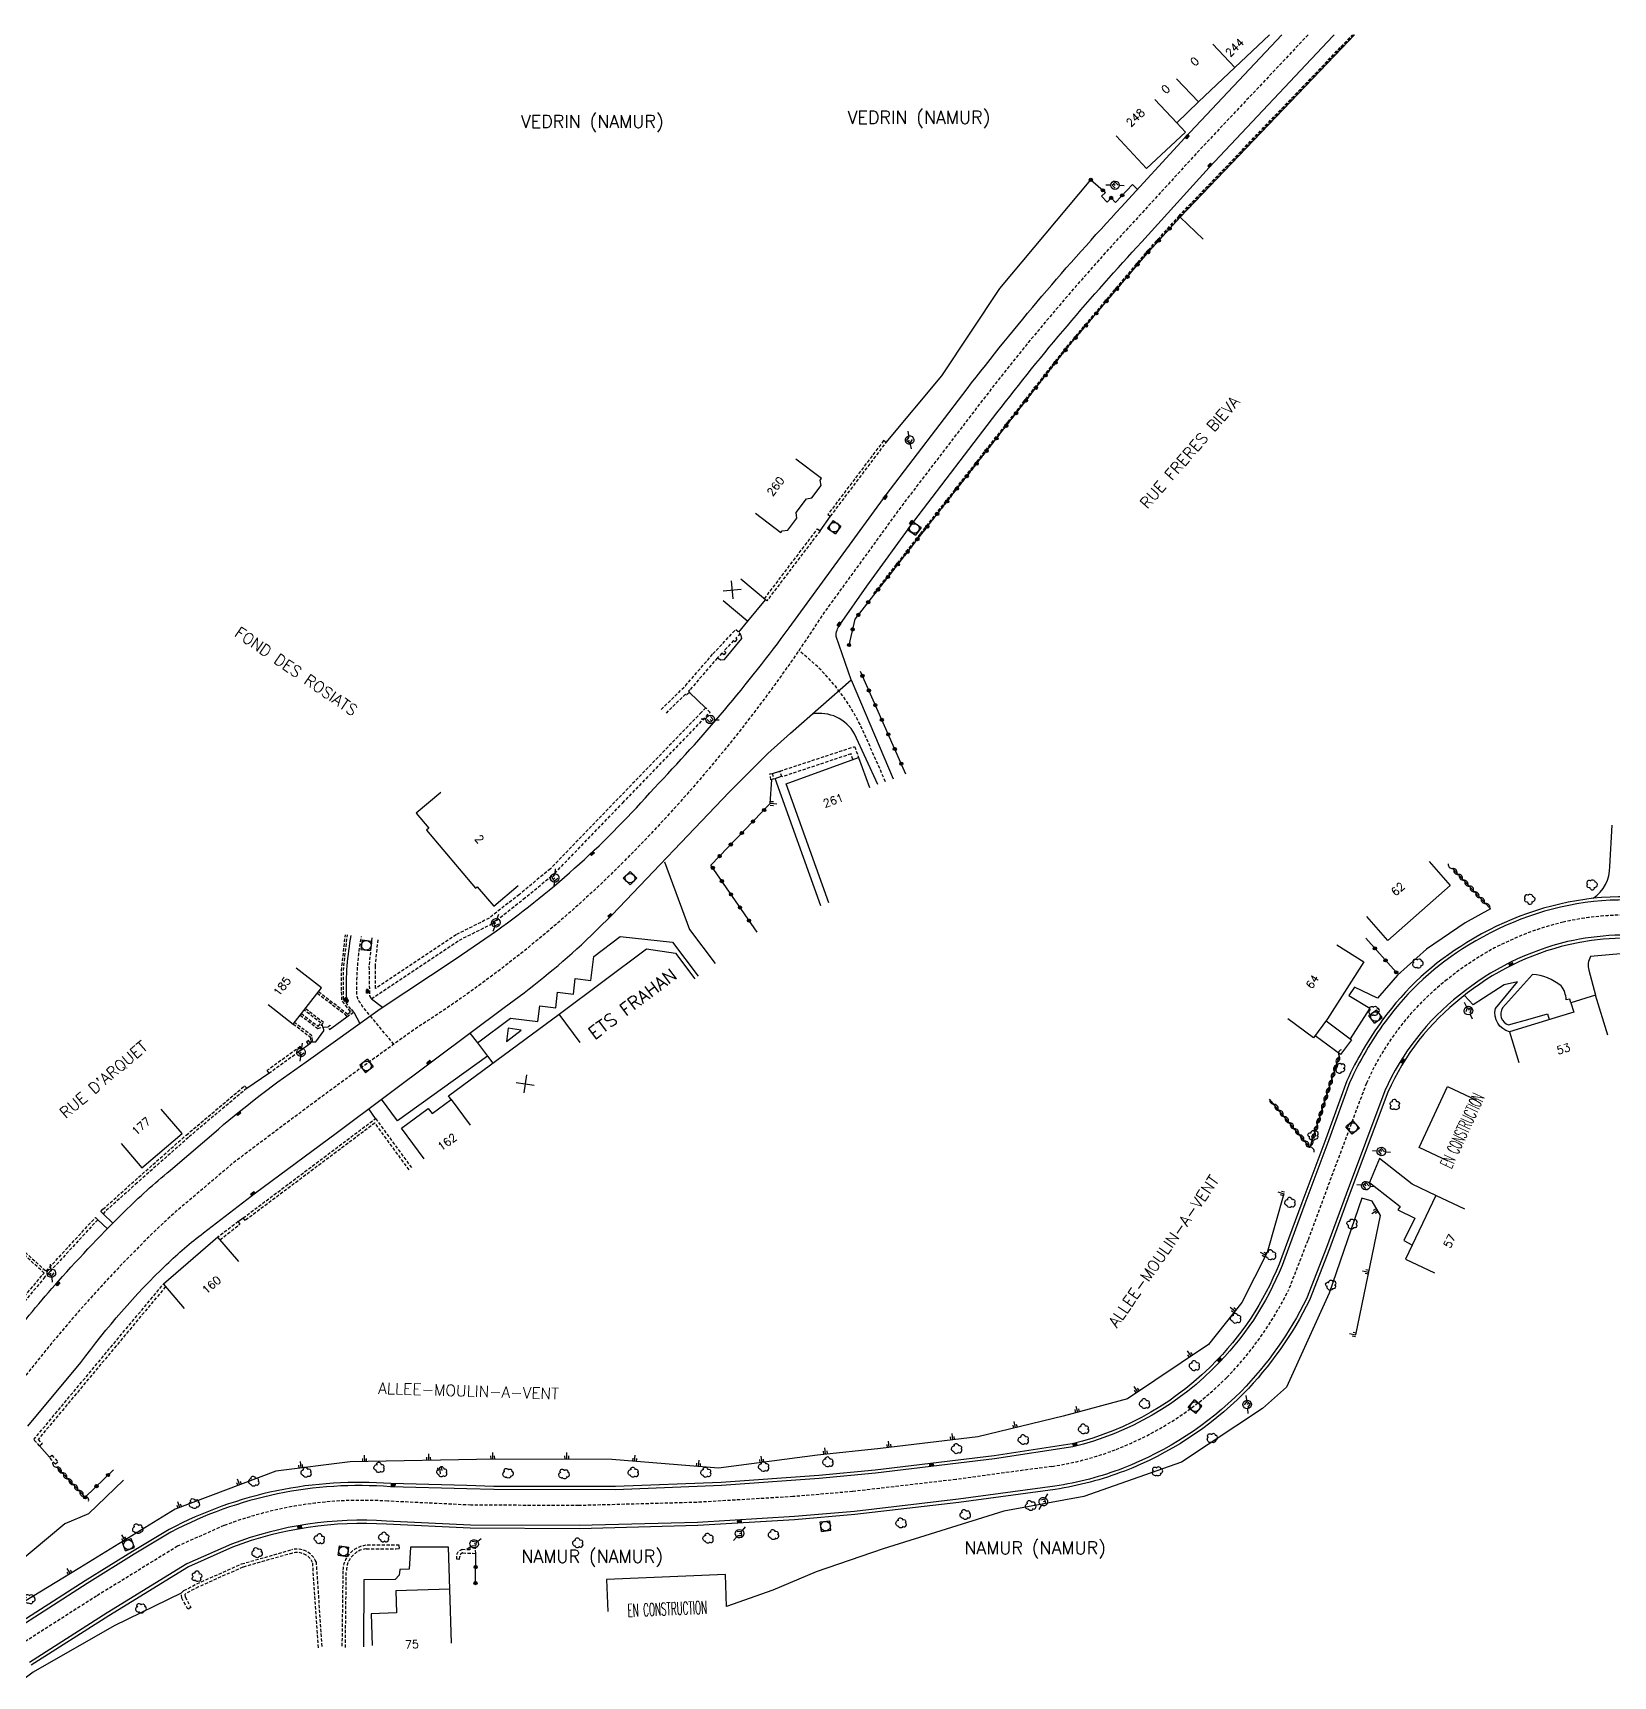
# Model space of a CAD drawing. Header units: millimetres. Extents: x 184999 to 186001, y 128999 to 130000.
# Drawn here: x 185387.5 to 185634.3, y 129743.6 to 130000.3 of the extents above; entities that cross this region are included whole.
import ezdxf
from ezdxf.enums import TextEntityAlignment as Align

# ---------------------------------------------------------------- set-up
doc = ezdxf.new("R2010")
doc.units = ezdxf.units.MM
doc.linetypes.add('DASHED', pattern=[0.75, 0.5, -0.25])
doc.layers.get('0').update_dxf_attribs({"linetype": 'CONTINUOUS'})
for name, color, linetype in [('W0001', 6, 'DASHED'), ('W0008', 7, 'CONTINUOUS'), ('W0100', 7, 'CONTINUOUS'), ('W0112', 1, 'DASHED'), ('W0211', 2, 'CONTINUOUS'), ('W0300', 7, 'CONTINUOUS'), ('W0302', 3, 'CONTINUOUS'), ('W0310', 3, 'CONTINUOUS'), ('W0322', 7, 'CONTINUOUS'), ('W0334', 7, 'CONTINUOUS'), ('W0400', 7, 'CONTINUOUS'), ('W0420', 7, 'CONTINUOUS'), ('W0471', 7, 'CONTINUOUS'), ('W0980', 7, 'CONTINUOUS'), ('W0984', 7, 'CONTINUOUS'), ('W0989', 7, 'CONTINUOUS'), ('W0991', 7, 'CONTINUOUS'), ('W1102', 7, 'CONTINUOUS')]:
    doc.layers.add(name, color=color, linetype=linetype)
doc.styles.get("Standard").update_dxf_attribs({"font": 'romans.shx', "width": 0.85})

# ---------------------------------------------------------------- blocks, each defined once
blk = doc.blocks.new('t211o')
at = {"color": 0, "linetype": 'Continuous'}
for p, q in [((-0.29, 0.5), (-0.29, 0)), ((0, 1), (0, 0)), ((0.29, 0.5), (0.29, 0))]:
    blk.add_line(p, q, dxfattribs=at)
blk = doc.blocks.new('T300')
for p, q in [((-0.8, 0.51), (-0.86, 0.34)), ((-0.86, 0.34), (-0.86, 0.17)), ((-0.86, 0.17), (-0.74, 0.06)), ((-0.69, 0.63), (-0.8, 0.51)), ((-0.8, -0.06), (-0.74, 0.06)), ((-0.74, 0.06), (-0.69, 0.11)), ((-0.57, 0.69), (-0.69, 0.63)), ((-0.46, 0.69), (-0.57, 0.69)), ((-0.29, 0.63), (-0.46, 0.69)), ((-0.29, 0.63), (-0.17, 0.74)), ((-0.23, 0.57), (-0.29, 0.63)), ((-0.17, 0.74), (-0.06, 0.8)), ((-0.06, 0.8), (0.06, 0.8)), ((0.06, 0.8), (0.23, 0.74)), ((0.23, 0.74), (0.34, 0.63)), ((0.34, 0.63), (0.4, 0.51)), ((0.46, 0.46), (0.34, 0.46)), ((0.4, 0.51), (0.4, 0.46)), ((0.57, 0.4), (0.46, 0.46)), ((0.57, 0.4), (0.69, 0.29)), ((0.69, 0.29), (0.74, 0.17)), ((0.74, 0.06), (0.69, -0.17)), ((0.74, 0.17), (0.74, 0.06)), ((-0.8, -0.17), (-0.8, -0.06)), ((-0.8, -0.23), (-0.8, -0.17)), ((-0.74, -0.34), (-0.8, -0.23)), ((-0.69, -0.4), (-0.74, -0.34)), ((-0.51, -0.46), (-0.69, -0.4)), ((-0.4, -0.46), (-0.51, -0.46)), ((-0.4, -0.46), (-0.34, -0.46)), ((-0.34, -0.46), (-0.34, -0.4)), ((-0.34, -0.51), (-0.34, -0.46)), ((-0.29, -0.63), (-0.34, -0.51)), ((-0.17, -0.74), (-0.29, -0.63)), ((-0.06, -0.8), (-0.17, -0.74)), ((0.06, -0.8), (-0.06, -0.8)), ((0.17, -0.74), (0.06, -0.8)), ((0.23, -0.69), (0.17, -0.74)), ((0.29, -0.46), (0.23, -0.46)), ((0.29, -0.63), (0.23, -0.69)), ((0.46, -0.4), (0.29, -0.46)), ((0.34, -0.51), (0.29, -0.63)), ((0.34, -0.51), (0.34, -0.46)), ((0.57, -0.34), (0.46, -0.4)), ((0.63, -0.29), (0.57, -0.34)), ((0.69, -0.17), (0.63, -0.29))]:
    blk.add_line(p, q)
blk = doc.blocks.new('t991o')
at = {"color": 0, "linetype": 'Continuous'}
for p, q in [((-1, 1), (1, -1)), ((-1, -1), (1, 1))]:
    blk.add_line(p, q, dxfattribs=at)
blk = doc.blocks.new('t322o')
at = {"color": 0, "linetype": 'Continuous'}
for radius in [0.25, 0.15]:
    blk.add_circle((0, 0), radius, dxfattribs=at)
blk = doc.blocks.new('t310o')
at = {"color": 0, "linetype": 'Continuous'}
for centre, start, end in [((-0.5, 0.38), 216.8699, 323.1304), ((0.5, -0.37), 36.8699, 143.1303)]:
    blk.add_arc(centre, 0.625, start, end, dxfattribs=at)
blk = doc.blocks.new('T400')
for p, q in [((-0.15, 0.3), (0.15, 0.3)), ((-0.15, -0.25), (-0.15, 0.3)), ((-0.15, 0.15), (0.15, 0.15)), ((-0.15, 0), (0.15, 0)), ((0.15, 0.3), (0.15, -0.25)), ((-0.15, -0.15), (0.15, -0.15)), ((-0.15, -0.25), (-0.15, -0.3)), ((-0.15, -0.3), (0.15, -0.3)), ((0.15, -0.3), (0.15, -0.25))]:
    blk.add_line(p, q)
blk = doc.blocks.new('T471')
for p, q in [((-0.333334, 0.333334), (-0.333334, -0.333334)), ((-0.333334, 0.333334), (0.333334, 0.333334)), ((-0.333334, 0), (0, 0)), ((0.500001, 0.500001), (1.000002, 1.000002)), ((-0.500001, -0.500001), (-1.000002, -1.000002)), ((-0.333334, -0.333334), (0.333334, -0.333334))]:
    blk.add_line(p, q)
blk.add_ellipse((0, 0), major_axis=(0.471405, 0.471405), ratio=1, start_param=5.4977871438, end_param=11.780972451)
blk = doc.blocks.new('T420')
for p, q in [((0.75, 0.75), (-0.75, 0.75)), ((-0.75, 0.75), (-0.75, -0.75)), ((0.75, 0.75), (0.75, -0.75)), ((0.75, -0.75), (-0.75, -0.75))]:
    blk.add_line(p, q)
blk.add_ellipse((0, 0), major_axis=(-0.53, 0.53), ratio=1, start_param=3.926991, end_param=10.210176)

msp = doc.modelspace()

# ---------------------------------------------------------------- linework, layer by layer
at = {"layer": 'W0001', "flags": 128}
for points in [[(185586.67, 130000), (185569.61, 129981.86), (185559.69, 129971.02, 0.023322), (185535.8, 129942.85), (185523.18, 129926.35), (185516.07, 129916.56), (185511.05, 129909.66, -0.058295), (185476.65, 129867.71, -0.048518), (185447.28, 129844.71, 0.007271), (185418.51, 129823.48), (185412.94, 129818.71, 0.023571), (185406.13, 129812.64, 0.017263), (185395.65, 129801.62, 0.01435), (185387.8, 129792.25), (185376.92, 129779.1, 0.007176), (185360.31, 129757.14)], [(185520.69, 129883.3), (185517.15, 129891.32, 0.12218), (185507.14, 129903.77)], [(185443.9, 129842.28), (185438.95, 129848.28, -0.01726), (185438.49, 129849.02, -0.100297), (185438.13, 129850.07, -0.049991), (185438.86, 129859.11, -0.049375)]]:
    msp.add_lwpolyline(points, format="xyb", dxfattribs=at)
at = {"layer": 'W0001'}
msp.add_lwpolyline([(185657.49, 129857.26, 0.179485), (185626.5, 129861.35, 0.113674), (185608.39, 129852.39, 0.123994), (185595.78, 129836.19), (185589.7, 129819.94), (185586.62, 129811.62), (185583.57, 129803.77, -0.077561), (185574, 129790.24, -0.104606), (185556.69, 129778.98, -0.054924), (185546.68, 129776.33), (185531.7, 129774.29), (185515.54, 129772.4), (185506.23, 129771.61), (185491.21, 129770.71), (185472.8, 129770.21), (185455.94, 129770.28), (185442.95, 129770.9, 0.107538), (185417.35, 129767.08), (185410.14, 129763.87), (185397.48, 129756.07), (185385.34, 129748.32)], format="xyb", dxfattribs=at)
at = {"layer": 'W0008'}
for points in [[(185355.65, 129761.79, -0.007171), (185372.7, 129782.62), (185383.53, 129795.71, -0.014279), (185391.54, 129805.28, -0.017265), (185402.28, 129816.56, -0.023381), (185409.42, 129822.93), (185416.51, 129829.02), (185416.51, 129829.02, -0.028156), (185430.22, 129839.52), (185441.79, 129847.84), (185453.62, 129855.68), (185459.95, 129860.01, 0.056636), (185484.59, 129882.32, 0.032794), (185505.63, 129907.32), (185513.64, 129918.32), (185520.77, 129928.14), (185533.42, 129944.67, -0.023317), (185557.49, 129973.06), (185567.41, 129983.9), (185582.55, 130000, -0.008565)], [(185386.75, 129782.64), (185395.04, 129792.58, -0.04232), (185408.41, 129807.86, -0.029678), (185414.19, 129812.81), (185422.29, 129819.08), (185434.89, 129828.4), (185450.4, 129840.01), (185461.14, 129848.01, 0.027993), (185473.21, 129857.82), (185478.01, 129862.5), (185496.29, 129881.69), (185502.3, 129887.72), (185505.85, 129890.89), (185515.33, 129899.22), (185512.96, 129905.98, -0.170817), (185513.58, 129907.82), (185517.78, 129913.87), (185525.1, 129923.96), (185538.06, 129940.91, -0.022415), (185560.7, 129967.63), (185571.23, 129979.26), (185590.53, 129999.76, -0.000085), (185590.76, 130000)], [(185519.49, 129882.87), (185515.86, 129890.77, 0.319536), (185509.24, 129893.87)], [(185631.18, 129865.09, 0.253225), (185633.8, 129870.04), (185634.14, 129876.53)], [(185651.9, 129862.35, 0.102184), (185631.23, 129864.59, 0.111466), (185611.75, 129857.75, 0.101152), (185598.71, 129845.8, 0.048088), (185593.19, 129836.39), (185589.92, 129827.33), (185586.16, 129817.36), (185583.04, 129808.87, -0.103477), (185572.84, 129792.61, -0.143976), (185549.95, 129779.37), (185537.69, 129777.49), (185519.14, 129775.26), (185510.32, 129774.42), (185495.06, 129773.33), (185478.52, 129772.69), (185459.5, 129772.71), (185455.32, 129772.85), (185443.41, 129773.14, 0.1424), (185409.08, 129766.04), (185403.36, 129762.64), (185396, 129758.05), (185384.05, 129750.35)], [(185656.03, 129854.5, 0.179395), (185627.21, 129858.31, 0.11381), (185610.34, 129849.95, 0.123666), (185598.67, 129835.01), (185592.62, 129818.85), (185589.54, 129810.51), (185586.43, 129802.51, -0.078292), (185576.22, 129788.05, -0.104716), (185557.81, 129776.06, -0.055032), (185547.12, 129773.24), (185532.1, 129771.19), (185515.86, 129769.3), (185506.46, 129768.5), (185491.34, 129767.59), (185472.83, 129767.08), (185455.86, 129767.16), (185442.77, 129767.78, 0.107279), (185418.54, 129764.2), (185411.6, 129761.1), (185399.13, 129753.43), (185387.02, 129745.69)], [(185436.48, 129848.73), (185436.82, 129849.02), (185436.51, 129849.71, -0.051136), (185437.25, 129859.29)]]:
    msp.add_lwpolyline(points, format="xyb", dxfattribs=at)
for points in [[(185515.32, 129899.22), (185521.89, 129883.74)], [(185437.66, 129847.32), (185438.58, 129845.53)], [(185440.43, 129849.39), (185442.12, 129848.05)]]:
    msp.add_lwpolyline(points, dxfattribs=at)
at = {"layer": 'W0100'}
for points in [[(185556.72, 129984.22), (185561.43, 129979.12), (185567.55, 129984.77), (185566.17, 129986.26), (185569.57, 129989.51), (185575.24, 129994.87), (185580.64, 130000)], [(185570.3, 129968.04), (185566.68, 129971.5), (185591.93, 129997.92), (185593.93, 130000)], [(185500.36, 129925.24), (185504.36, 129922.24), (185504.55, 129922.47), (185505.42, 129922.59), (185506.84, 129924.49), (185506.71, 129925.37), (185508.35, 129927.49), (185509.2, 129927.63), (185510.64, 129929.56), (185510.5, 129930.43), (185510.68, 129930.67), (185506.68, 129933.67)], [(185495.36, 129911.6), (185499.21, 129908.4), (185501.97, 129911.73), (185498.12, 129914.92)], [(185516.02, 129888.37), (185516.03, 129888.37)], [(185511.85, 129864.35), (185505.18, 129882.98), (185516.49, 129887.1), (185518.2, 129882.4)], [(185451.23, 129881.61), (185447.39, 129878.37), (185449.37, 129876.03), (185449.01, 129875.72), (185456.66, 129866.66), (185456.93, 129866.89), (185459.5, 129863.85), (185463.34, 129867.09)], [(185605.57, 129870.83), (185608.88, 129867.09), (185599.15, 129858.48), (185595.84, 129862.22)], [(185591.17, 129857.83), (185595.39, 129855.14), (185589.73, 129846.25), (185587.53, 129843.29), (185583.52, 129846.27)], [(185448.64, 129824.38), (185445.12, 129829.18), (185449.29, 129832.23), (185449.88, 129831.46), (185452.86, 129833.67), (185452.43, 129834.23), (185469.75, 129846.99), (185483.37, 129857.2), (185487.9, 129856.5), (185490.9, 129852.5)], [(185424.26, 129848.51), (185428.21, 129845.44), (185432.61, 129851.08), (185428.66, 129854.15)], [(185633.49, 129843.71), (185631.57, 129849.94), (185627.72, 129848.75), (185628.17, 129847.31), (185625.91, 129846.61), (185618.14, 129844.21), (185619.61, 129839.43)], [(185608.55, 129824.02), (185604.01, 129826.13), (185608.44, 129835.66), (185612.98, 129833.56)], [(185401.31, 129826.8), (185404.55, 129822.99), (185410.84, 129828.34), (185407.6, 129832.15)], [(185611.15, 129816.5), (185606.64, 129818.66), (185601.9, 129808.73), (185606.41, 129806.58)], [(185419.69, 129808.34), (185416.43, 129812.13), (185407.92, 129804.8), (185411.19, 129801.01)], [(185495.88, 129754.44), (185495.68, 129759.44), (185477.14, 129758.68), (185477.34, 129753.68)], [(185452.91, 129748.73), (185452.63, 129757.17), (185444.21, 129756.89), (185444.32, 129753.45), (185440.38, 129753.32), (185440.54, 129748.33)]]:
    msp.add_lwpolyline(points, dxfattribs=at)
at = {"layer": 'W0112'}
for points in [[(185593.82, 130000), (185591.89, 129998), (185566.58, 129971.54), (185561.83, 129966.25), (185549.05, 129951.1), (185539.9, 129939.39), (185526.26, 129921.96), (185518.99, 129912.62), (185518.87, 129912.7), (185526.15, 129922.05), (185539.79, 129939.48), (185548.94, 129951.19), (185561.72, 129966.34), (185566.47, 129971.64), (185591.79, 129998.1), (185593.62, 130000)], [(185501.78, 129911.89), (185510.07, 129922.79), (185510.47, 129922.49), (185502.16, 129911.57), (185501.97, 129911.73)], [(185485.66, 129894.58), (185489.44, 129898.29), (185493.74, 129903.26), (185497.31, 129907.08), (185498, 129906.44), (185497.3, 129905.7), (185497.49, 129905.53), (185497.16, 129905.16), (185496.96, 129905.34), (185495.48, 129903.76), (185495.75, 129903.51), (185495.43, 129903.12), (185495.14, 129903.39), (185494.43, 129902.64), (185490.13, 129897.64), (185489.9, 129897.42), (185490.07, 129897.24), (185489.61, 129896.81), (185489.45, 129896.98), (185486.31, 129893.91)], [(185440.47, 129858.93), (185440.03, 129854.43), (185440.1, 129849.86), (185440.43, 129849.39), (185454.14, 129858.55), (185459.34, 129861.15), (185464.13, 129864.93), (185469.03, 129868.98), (185479.65, 129879.98), (185493.3, 129894.13), (185492.63, 129894.86), (185491.94, 129894.15), (185478.93, 129880.67), (185468.36, 129869.7), (185463.51, 129865.69), (185458.81, 129861.99), (185453.64, 129859.4), (185441.07, 129851), (185441.02, 129854.39), (185441.46, 129858.83)], [(185515.61, 129886.78), (185515.3, 129887.63), (185504.5, 129884.07), (185504.21, 129884.96), (185515.87, 129888.79), (185516.49, 129887.1)], [(185431.97, 129850.26), (185436.31, 129846.95), (185436.59, 129846.58), (185437.66, 129847.32), (185437.27, 129847.81), (185437.19, 129847.77), (185436.07, 129849.3), (185436.03, 129853.78), (185436.65, 129859.36)], [(185432.15, 129850.5), (185436.52, 129847.16), (185436.66, 129846.99), (185437.23, 129847.39), (185437.19, 129847.43), (185437.1, 129847.39), (185435.77, 129849.2), (185435.73, 129853.8), (185436.35, 129859.39)], [(185429.29, 129846.83), (185432.06, 129844.72), (185432.81, 129844.97), (185432.79, 129845.25), (185432.58, 129845.21), (185432.95, 129845.67), (185430.08, 129847.84)], [(185429.48, 129847.07), (185432.08, 129845.08), (185432.52, 129845.61), (185429.9, 129847.61)], [(185428.21, 129845.44), (185430.83, 129843.45), (185430.89, 129842.79), (185431.19, 129842.82), (185431.12, 129843.61), (185428.39, 129845.68)], [(185446.29, 129822.66), (185440.95, 129829.97), (185420.69, 129814.74), (185420.39, 129815.14), (185441.06, 129830.68), (185446.69, 129822.95)], [(185380.79, 129814.82), (185389.59, 129806.83), (185397.31, 129815.21), (185397.67, 129814.87), (185389.43, 129805.92), (185385.64, 129801.42), (185385.26, 129801.74), (185389.05, 129806.24), (185389.32, 129806.53), (185380.52, 129814.52)], [(185416.76, 129811.75), (185419.91, 129814.19), (185419.61, 129814.58), (185416.43, 129812.13)], [(185408.26, 129804.41), (185388.36, 129780.54), (185388.98, 129779.87), (185388.6, 129779.53), (185387.68, 129780.52), (185407.92, 129804.8)]]:
    msp.add_lwpolyline(points, dxfattribs=at)
for points in [[(185512.1, 129924.77), (185520.79, 129936.28), (185520.39, 129936.58), (185511.7, 129925.07)], [(185502.64, 129884.53), (185503.04, 129884.59), (185503.18, 129883.68), (185502.79, 129883.61)], [(185430.6, 129842.86), (185430.28, 129842.63), (185430.57, 129842.22), (185430.89, 129842.45)], [(185429.3, 129841.92), (185424.1, 129838.16), (185424.39, 129837.75), (185429.59, 129841.52)], [(185420.93, 129835.4), (185411.82, 129827.71), (185403.83, 129820.64), (185398.84, 129816.14), (185398.52, 129815.8), (185398.15, 129816.14), (185398.49, 129816.5), (185403.49, 129821.01), (185411.49, 129828.09), (185420.6, 129835.78)], [(185391.06, 129776.67), (185390.13, 129777.75), (185390.51, 129778.08), (185391.44, 129777)]]:
    msp.add_lwpolyline(points, close=True, dxfattribs=at)
at = {"layer": 'W0112', "flags": 128}
msp.add_lwpolyline([(185433.87, 129844.61), (185434.22, 129844.84), (185433.98, 129845.21), (185433.63, 129844.98)], close=True, dxfattribs=at)
at = {"layer": 'W0112'}
for points in [[(185432.13, 129748), (185431.23, 129761.3, 0.367616), (185428.07, 129762.78), (185420.32, 129760.59), (185413.39, 129757.5), (185411.45, 129756.49), (185411.27, 129756.32), (185411.32, 129755.93), (185412.23, 129754.27), (185411.75, 129754.01), (185410.8, 129755.76), (185410.7, 129756.52), (185411.13, 129756.93), (185413.16, 129757.99), (185420.14, 129761.1), (185427.93, 129763.3, -0.3769), (185431.77, 129761.43), (185432.67, 129748)], [(185436.34, 129748.03), (185436.49, 129760, -0.379829), (185439.6, 129763.46), (185444.23, 129763.47), (185444.77, 129763.48), (185444.76, 129764.02), (185439.56, 129764, 0.381861), (185435.95, 129760.01), (185435.8, 129748.02)]]:
    msp.add_lwpolyline(points, format="xyb", dxfattribs=at)
msp.add_lwpolyline([(185454.17, 129761.85), (185454.2, 129762.25, -0.362204), (185454.66, 129762.82), (185456.19, 129762.75), (185456.69, 129762.72), (185456.64, 129763.59), (185455.78, 129763.58), (185455.79, 129763.27), (185454.63, 129763.33, 0.374026), (185453.7, 129762.27), (185453.67, 129761.89)], format="xyb", close=True, dxfattribs=at)
at = {"layer": 'W0211'}
for points in [[(185502.7, 129879.87), (185502.91, 129883.63)], [(185582.9, 129818.93), (185580.26, 129809.73), (185576.34, 129801.94), (185571.13, 129795.37), (185558.45, 129786.91), (185548.42, 129784.18), (185535.11, 129780.95), (185519.9, 129779.12), (185510.05, 129778.11), (185494.62, 129776.04), (185477.94, 129777.4), (185459.32, 129777.48)], [(185595.07, 129818.25), (185589.96, 129803.38), (185583.33, 129788.72), (185579.55, 129785.4), (185566.9, 129776.99), (185551.68, 129771.62), (185539.14, 129769.36), (185520.32, 129763.47), (185509.88, 129759.88), (185503.08, 129756.98), (185495.88, 129754.44)], [(185594.13, 129796.9), (185597.97, 129815.53), (185596.67, 129817.75), (185595.07, 129818.25)], [(185459.61, 129777.48), (185437.11, 129777.02), (185425.49, 129775.61), (185409.77, 129769.63), (185394.89, 129760.46), (185382.62, 129753.06), (185372.83, 129746.48), (185363.46, 129740.18), (185356.99, 129736.12), (185356.25, 129736.38)], [(185401.68, 129774.2), (185396.24, 129768.9), (185392.51, 129767.35), (185369.54, 129748.12)], [(185410.7, 129756.52), (185400.26, 129751.4), (185387.61, 129744.16), (185378.53, 129737.49), (185366.56, 129728.82), (185358.93, 129722.83), (185350.32, 129713.87), (185345.4, 129705.85), (185331.74, 129684.05)]]:
    msp.add_lwpolyline(points, dxfattribs=at)
at = {"layer": 'W0302'}
msp.add_lwpolyline([(185520.79, 129936.28), (185529.48, 129946.72), (185538.52, 129960.37), (185552.75, 129977.34)], dxfattribs=at)
at = {"layer": 'W0310'}
for points in [[(185609.25, 129869.73), (185615.18, 129863.42)], [(185591.52, 129840.46), (185586.97, 129826.19)], [(185586.97, 129826.19), (185580.67, 129833.71)], [(185391.3, 129776.22), (185395.7, 129771.5)]]:
    msp.add_lwpolyline(points, dxfattribs=at)
at = {"layer": 'W0322'}
for points in [[(185552.75, 129977.34), (185555.03, 129975.34)], [(185555.93, 129974.52), (185556.62, 129973.8), (185559.26, 129976.61)], [(185514.99, 129904.65), (185515.93, 129908.69), (185526.38, 129922.07), (185539.88, 129939.34), (185549.08, 129951.11), (185561.84, 129966.19), (185566.68, 129971.5)], [(185523.87, 129884.46), (185516.78, 129900.51)], [(185500.62, 129859.78), (185493.42, 129870.27), (185502.7, 129879.87)], [(185600.44, 129853.52), (185595.69, 129858.86)], [(185395.7, 129771.5), (185400.12, 129775.8)], [(185456.66, 129758.1), (185456.69, 129762.72)]]:
    msp.add_lwpolyline(points, dxfattribs=at)
at = {"layer": 'W0334'}
for points in [[(185559.26, 129976.61), (185560.02, 129975.83)], [(185555.03, 129975.34), (185554.4, 129974.78), (185555.28, 129973.82), (185555.93, 129974.52)], [(185510.47, 129922.49), (185512.1, 129924.77)], [(185494.43, 129902.64), (185494.96, 129902.36), (185495.53, 129902.38), (185498.27, 129905.65), (185498.17, 129906.13), (185498, 129906.44)], [(185497.78, 129906.64), (185499.21, 129908.4)], [(185492.6, 129894.83), (185490.07, 129897.24)], [(185503.04, 129884.59), (185504.21, 129884.96)], [(185510.58, 129863.9), (185503.45, 129883.79), (185504.47, 129884.16)], [(185486.17, 129870.8), (185490.07, 129860.22), (185494.07, 129854.88)], [(185615.18, 129863.42), (185611.2, 129861.23), (185605.17, 129857.14), (185600.63, 129853.1), (185597.5, 129849.47), (185593.94, 129851.19), (185593.05, 129849.88), (185596.33, 129847.9), (185593.24, 129843.14)], [(185455.8, 129844.03), (185456.99, 129842.51), (185462.15, 129846.37), (185466.41, 129845.84), (185466.72, 129848.26), (185469.19, 129847.97), (185469.48, 129850.41), (185471.94, 129850.11), (185472.2, 129852.53), (185474.66, 129852.23), (185475.16, 129855.98), (185479.24, 129859.1), (185487.44, 129858.25), (185491.45, 129852.91)], [(185638.01, 129848.41), (185638.4, 129856.65), (185630.78, 129855.99)], [(185430.89, 129842.45), (185431.03, 129842.66), (185431.72, 129842.67), (185433, 129844.36), (185432.95, 129844.94), (185433.63, 129844.98)], [(185434.22, 129844.84), (185436.59, 129846.58)], [(185589.49, 129845.92), (185593.24, 129843.14), (185593.46, 129842.98), (185591.75, 129840.68), (185587.76, 129843.59)], [(185429.59, 129841.52), (185430.57, 129842.22)], [(185456.99, 129842.51), (185458.54, 129840.43), (185444.46, 129830.31), (185441.99, 129833.71)], [(185458.54, 129840.43), (185459.36, 129839.34)], [(185420.93, 129835.4), (185424.39, 129837.75)], [(185441.06, 129830.68), (185439.99, 129832.21)], [(185606.64, 129818.66), (185602.95, 129820.43), (185597.85, 129824.43), (185596.27, 129820.7), (185601.05, 129816.94), (185600.68, 129816.42), (185603.32, 129815.09), (185601.65, 129811.6), (185602.88, 129810.95)], [(185399.19, 129813.47), (185397.67, 129814.87)], [(185398.52, 129815.8), (185400.03, 129814.33)], [(185419.61, 129814.58), (185420.39, 129815.14)], [(185388.6, 129779.53), (185390.13, 129777.75)], [(185452.63, 129757.17), (185452.45, 129763.73), (185446.49, 129763.69), (185446.32, 129760.26), (185444.86, 129760.24), (185444.75, 129759.32), (185444.14, 129758.65), (185439.22, 129758.6), (185439.18, 129748.13)]]:
    msp.add_lwpolyline(points, dxfattribs=at)
for points in [[(185652.07, 129862.83, 0.102253), (185631.18, 129865.09, 0.111466), (185611.49, 129858.17, 0.101124), (185598.31, 129846.09, 0.048186), (185592.72, 129836.58), (185589.46, 129827.5), (185585.69, 129817.53), (185582.57, 129809.05, -0.103482), (185572.48, 129792.96, -0.143866), (185549.85, 129779.86), (185537.63, 129777.99), (185519.09, 129775.76), (185510.28, 129774.92), (185495.03, 129773.83), (185478.51, 129773.19), (185459.51, 129773.21), (185455.33, 129773.35), (185443.44, 129773.64, 0.142395), (185408.84, 129766.47), (185403.1, 129763.06), (185395.73, 129758.47), (185383.78, 129750.78)], [(185655.79, 129854.06, 0.179379), (185627.32, 129857.82, 0.113833), (185610.66, 129849.56, 0.12361), (185599.13, 129834.82), (185593.09, 129818.68), (185590.01, 129810.33), (185586.89, 129802.31, -0.078403), (185576.58, 129787.7, -0.104732), (185557.99, 129775.6, -0.055048), (185547.19, 129772.74), (185532.16, 129770.69), (185515.91, 129768.8), (185506.5, 129768), (185491.36, 129767.09), (185472.84, 129766.58), (185455.84, 129766.66), (185442.74, 129767.28, 0.107236), (185418.73, 129763.73), (185411.84, 129760.66), (185399.4, 129753), (185387.28, 129745.27)], [(185630.78, 129855.99, 0.220595), (185630.54, 129853.86), (185631.57, 129849.94)], [(185627.72, 129848.75), (185627.54, 129849.34), (185626.98, 129849.24, 0.152209), (185626.19, 129851.42, 0.148552), (185621.72, 129853.2), (185617.06, 129847.96, 0.50386), (185617.97, 129845.3), (185621.34, 129846.26), (185624.05, 129847.06), (185624.3, 129846.17)], [(185618.14, 129844.21, -0.403765), (185615.92, 129847.88), (185619.39, 129852.05), (185617.31, 129851.56), (185612.47, 129848.43), (185611.08, 129849.91)]]:
    msp.add_lwpolyline(points, format="xyb", dxfattribs=at)
msp.add_lwpolyline([(185463.81, 129844.49), (185461.74, 129844.79), (185461.49, 129842.72)], close=True, dxfattribs=at)
at = {"layer": 'W1102'}
msp.add_line((185473.03, 129842.53), (185469.75, 129846.99), dxfattribs=at)
for points in [[(185571.81, 129998.5), (185575.24, 129994.87)], [(185566.12, 129993.13), (185569.57, 129989.51)], [(185562.72, 129989.88), (185566.17, 129986.26)]]:
    msp.add_lwpolyline(points, dxfattribs=at)
at = {"layer": 'W1102', "flags": 128}
msp.add_lwpolyline([(185452.86, 129833.67), (185455.82, 129829.64)], dxfattribs=at)

# ---------------------------------------------------------------- block references
at = {"layer": 'W0211'}
for p, rotation in [((185502.7, 129879.87), 266.8328770627372), ((185582.9, 129818.93), 74.01300488158391), ((185597.48, 129816.37), 120.292417828615), ((185580.07, 129809.34), 63.2691574429782), ((185596.15, 129806.69), 78.34084781349308), ((185575.28, 129800.6), 51.57544776926321), ((185594.13, 129796.9), 78.34084781349308), ((185568.36, 129793.53), 33.699139732214), ((185560.04, 129787.98), 33.699139732214), ((185550.65, 129784.79), 15.2718508142007), ((185540.95, 129782.37), 13.6168417774023), ((185531.14, 129780.48), 6.854475866549789), ((185439.32, 129777.06), 1.18817034527971), ((185449.32, 129777.27), 1.18817034527971), ((185459.32, 129777.48), 1.18817034527971), ((185470.88, 129777.48), 1.18817034527971), ((185481.46, 129777.11), 355.324095883187), ((185501.36, 129776.94), 7.6674985961539), ((185511.27, 129778.24), 5.8686321918166), ((185521.22, 129779.28), 6.854475866549789), ((185429.38, 129776.08), 6.90008056450991), ((185451.07, 129776.16), 188.358244702917), ((185491.43, 129776.3), 355.324095883187), ((185419.81, 129773.45), 20.8259252536364), ((185410.46, 129769.89), 20.8259252536364), ((185401.88, 129764.77), 31.6328192515032), ((185393.36, 129759.54), 31.1232386523334)]:
    msp.add_blockref('t211o', p, dxfattribs=dict(at, rotation=rotation))
at = {"layer": 'W0300'}
for p in [(185631.06, 129867.18), (185621.32, 129864.93)]:
    msp.add_blockref('T300', p, dxfattribs=at)
for p, rotation in [((185603.71, 129854.9), 217.203019298506), ((185596.87, 129847.48), 217.203019298506), ((185591.6, 129838.48), 250.202892666148), ((185600.22, 129832.72), 309.983019321015), ((185587.43, 129827.97), 250.202892666148), ((185583.8, 129817.58), 181.555950419835), ((185593.5, 129814.15), 249.738373528048), ((185580.77, 129809.4), 181.555950419835), ((185590.19, 129804.6), 249.738373528048), ((185575.31, 129799.48), 181.555950419835), ((185568.87, 129792.08), 181.555950419835), ((185561.08, 129786.16), 181.555950419835), ((185551.55, 129782.2), 181.555950419835), ((185542.16, 129780.53), 181.555950419835), ((185571.6, 129780.75), 219.228929672915), ((185511.64, 129777.05), 181.555950419835), ((185531.74, 129779.12), 181.555950419835), ((185430.14, 129775.41), 186.9000805645099), ((185441.55, 129776.18), 178.147136468216), ((185451.35, 129775.5), 178.147136468216), ((185461.65, 129775.27), 204.870738497274), ((185470.38, 129775.15), 204.870738497274), ((185481.24, 129775.43), 181.555950419835), ((185492.57, 129775.42), 181.555950419835), ((185501.6, 129776.31), 181.555950419835), ((185563.03, 129775.55), 219.228929672915), ((185421.97, 129774.02), 186.9000805645099), ((185412.66, 129770.52), 200.825925253636), ((185543.27, 129770.22), 194.814532202465), ((185403.84, 129766.6), 200.825925253636), ((185523.05, 129767.51), 186.654784730256), ((185533.06, 129768.83), 194.814532202465), ((185432.23, 129765.05), 172.545066463494), ((185442.29, 129765.29), 172.545066463494), ((185472.58, 129764.39), 181.555950419835), ((185492.92, 129765.12), 183.448433267823), ((185503.13, 129765.69), 186.654784730256), ((185422.47, 129762.85), 195.337618542639), ((185413.14, 129759.04), 298.625827535822), ((185386.96, 129755.6), 211.123238652333), ((185404.32, 129754.17), 206.12930667104)]:
    msp.add_blockref('T300', p, dxfattribs=dict(at, rotation=rotation))
at = {"layer": 'W0310'}
for p, rotation in [((185609.25, 129869.73), 313.2214146174639), ((185610.11, 129868.82), 313.2214146174639), ((185610.96, 129867.91), 313.2214146174639), ((185611.82, 129867), 313.2214146174639), ((185612.67, 129866.09), 313.2214146174639), ((185613.53, 129865.18), 313.2214146174639), ((185614.39, 129864.26), 313.2214146174639), ((185591.14, 129839.27), 252.329143209196), ((185591.52, 129840.46), 252.329143209196), ((185590.38, 129836.89), 252.329143209196), ((185590.76, 129838.08), 252.329143209196), ((185589.24, 129833.32), 252.329143209196), ((185589.62, 129834.51), 252.329143209196), ((185590, 129835.7), 252.329143209196), ((185581.35, 129832.9), 129.983019321015), ((185582.15, 129831.94), 129.983019321015), ((185582.96, 129830.98), 129.983019321015), ((185588.48, 129830.93), 252.329143209196), ((185588.86, 129832.12), 252.329143209196), ((185583.76, 129830.02), 129.983019321015), ((185584.56, 129829.07), 129.983019321015), ((185587.72, 129828.55), 252.329143209196), ((185588.1, 129829.74), 252.329143209196), ((185585.37, 129828.11), 129.983019321015), ((185586.17, 129827.15), 129.983019321015), ((185586.97, 129826.19), 129.983019321015), ((185587.34, 129827.36), 252.329143209196), ((185391.3, 129776.22), 313.0231512968841), ((185392.15, 129775.31), 313.0231512968841), ((185393, 129774.39), 313.0231512968841), ((185393.86, 129773.48), 313.0231512968841), ((185394.71, 129772.57), 313.0231512968841), ((185395.56, 129771.65), 313.0231512968841)]:
    msp.add_blockref('t310o', p, dxfattribs=dict(at, rotation=rotation))
at = {"layer": 'W0322'}
for p, rotation in [((185552.75, 129977.34), 318.6805894699216), ((185554.63, 129975.69), 318.6805894699216), ((185555.93, 129974.52), 313.7864566541926), ((185557.65, 129974.9), 46.70249293139056), ((185563.37, 129967.86), 47.65315951744852), ((185565.05, 129969.71), 47.65315951744852), ((185561.69, 129966.01), 49.73913061552453), ((185560.07, 129964.1), 49.73913061552453), ((185556.84, 129960.28), 49.73913061552453), ((185558.46, 129962.19), 49.73913061552453), ((185555.23, 129958.38), 49.73913061552453), ((185553.61, 129956.47), 49.73913061552453), ((185550.38, 129952.65), 49.73913061552453), ((185552, 129954.56), 49.73913061552453), ((185548.78, 129950.73), 52.00758294788649), ((185547.24, 129948.76), 52.00758294788649), ((185544.16, 129944.82), 52.00758294788649), ((185545.7, 129946.79), 52.00758294788649), ((185542.62, 129942.85), 52.00758294788649), ((185541.09, 129940.88), 52.00758294788649), ((185538.01, 129936.94), 51.96927404272256), ((185539.55, 129938.91), 51.96927404272256), ((185536.47, 129934.97), 51.96927404272256), ((185534.93, 129933), 51.96927404272256), ((185531.84, 129929.07), 51.96927404272256), ((185533.39, 129931.03), 51.96927404272256), ((185530.3, 129927.1), 51.96927404272256), ((185528.76, 129925.13), 51.96927404272256), ((185527.22, 129923.16), 51.96927404272256), ((185524.15, 129919.22), 52.01717035900158), ((185525.68, 129921.19), 52.01717035900158), ((185522.61, 129917.25), 52.01717035900158), ((185521.07, 129915.28), 52.01717035900158), ((185517.99, 129911.34), 52.01717035900158), ((185519.53, 129913.31), 52.01717035900158), ((185516.45, 129909.36), 52.01717035900158), ((185515.55, 129907.09), 76.9488593908336), ((185514.99, 129904.65), 76.9488593908336), ((185517.08, 129899.83), 113.8473873014915), ((185518.09, 129897.55), 113.8473873014915), ((185519.1, 129895.26), 113.8473873014915), ((185520.11, 129892.97), 113.8473873014915), ((185521.12, 129890.69), 113.8473873014915), ((185522.13, 129888.4), 113.8473873014915), ((185523.15, 129886.11), 113.8473873014915), ((185501.73, 129878.87), 45.95708264539651), ((185498.26, 129875.28), 45.95708264539651), ((185500, 129877.08), 45.95708264539651), ((185496.52, 129873.48), 45.95708264539651), ((185494.78, 129871.68), 45.95708264539651), ((185493.72, 129869.83), 124.4762430745745), ((185495.14, 129867.77), 124.4762430745745), ((185496.55, 129865.71), 124.4762430745745), ((185497.97, 129863.65), 124.4762430745745), ((185499.38, 129861.59), 124.4762430745745), ((185597.11, 129857.26), 131.621141519443), ((185598.78, 129855.39), 131.621141519443), ((185600.44, 129853.52), 131.621141519443), ((185399.28, 129774.99), 44.23360901216753), ((185397.49, 129773.25), 44.23360901216753), ((185395.7, 129771.5), 44.23360901216753), ((185456.68, 129760.6), 89.6772802178522), ((185456.66, 129758.1), 89.6772802178522)]:
    msp.add_blockref('t322o', p, dxfattribs=dict(at, rotation=rotation))
at = {"layer": 'W0400'}
for p, rotation in [((185567.78, 129984.07), 137.5367534383015), ((185571.34, 129979.61), 137.0689556291972), ((185520.64, 129927.74), 144.0243834923505), ((185524.74, 129923.76), 144.0272051849286), ((185513.43, 129907.87), 147.7035943119557), ((185474.9, 129872.1), 314.8671878672525), ((185477.65, 129862.39), 134.3325252749625), ((185618.39, 129854.78), 115.5166827591296), ((185439.77, 129850.55), 179.8065331278538), ((185436.42, 129849.24), 28.05938808580602), ((185449.39, 129839.46), 126.8306939668686), ((185601.48, 129839.65), 328.7003771274112), ((185419.7, 129831.47), 129.8751947581816), ((185421.89, 129818.96), 127.7717738442345), ((185391.42, 129804.89), 319.027947360782), ((185572.86, 129792.99), 315.4928365582647), ((185550.26, 129779.73), 283.8743718940518), ((185527.85, 129776.54), 277.0545437207206), ((185443.79, 129773.43), 268.147136468216), ((185497.85, 129767.69), 273.448433267823), ((185429.18, 129766.83), 280.2431208589511)]:
    msp.add_blockref('T400', p, dxfattribs=dict(at, rotation=rotation))
at = {"layer": 'W0420'}
for p, rotation in [((185512.69, 129923.06), 54.42280782850861), ((185525.19, 129922.87), 54.02720518492858), ((185480.8, 129868.23), 44.33252527496253), ((185439.6, 129857.75), 83.09559329738558), ((185597.2, 129846.61), 217.203019298506), ((185439.63, 129838.88), 36.83069396686857), ((185593.64, 129829.27), 309.983019321015), ((185569.03, 129785.65), 230.328532108942), ((185511.33, 129767), 186.654784730256), ((185402.46, 129764.09), 200.825925253636), ((185436.05, 129763.09), 172.545066463494)]:
    msp.add_blockref('T420', p, dxfattribs=dict(at, rotation=rotation))
at = {"layer": 'W0471'}
for p, rotation in [((185556.53, 129976.48), 314.3516711723342), ((185524.45, 129936.68), 54.02720518492858), ((185493.32, 129893.02), 132.6605764979126), ((185469.03, 129868.26), 39.54624723370762), ((185459.84, 129861.25), 26.58293853433453), ((185611.71, 129847.55), 250.202892666148), ((185429.42, 129841.03), 36.83069396686857), ((185598.12, 129825.52), 309.983019321015), ((185595.69, 129820.18), 309.983019321015), ((185390.42, 129806.51), 50.06545731891951), ((185577.16, 129786.01), 230.328532108942), ((185545.33, 129770.81), 194.814532202465), ((185456.45, 129764.22), 172.545066463494), ((185497.89, 129765.81), 183.448433267823)]:
    msp.add_blockref('T471', p, dxfattribs=dict(at, rotation=rotation))
at = {"layer": 'W0991'}
for p, rotation in [((185496.74, 129913.26), 320.28816535161), ((185464.43, 129836.09), 306.8369799591243)]:
    msp.add_blockref('t991o', p, dxfattribs=dict(at, rotation=rotation))

# ---------------------------------------------------------------- texts
at = {"layer": 'W0980'}
for s, p in [('VEDRIN (NAMUR)', (185525.9, 129986.95)), ('VEDRIN (NAMUR)', (185474.89, 129986.31)), ('NAMUR (NAMUR)', (185544.03, 129763.46)), ('NAMUR (NAMUR)', (185474.87, 129762.14))]:
    msp.add_text(s, height=2, dxfattribs=at).set_placement(p, align=Align.MIDDLE)
at = {"layer": 'W0984'}
msp.add_text('ETS FRAHAN', height=2, rotation=36.837, dxfattribs=at).set_placement((185481.15, 129848.61), align=Align.MIDDLE)
at = {"layer": 'W0984', "width": 0.5}
for rotation, p in [(65.0778, (185610.76, 129828.79)), (2.3457, (185486.61, 129754.06))]:
    msp.add_text('EN CONSTRUCTION', height=2, rotation=rotation, dxfattribs=at).set_placement(p, align=Align.MIDDLE)
at = {"layer": 'W0989'}
for s, rotation, p in [('RUE FRERES BIEVA', 49.0851, (185568.19, 129934.76)), ('RUE FRERES BIEVA', 49.0851, (185568.19, 129934.76)), ('FOND DES ROSIATS', 325.6017, (185428.68, 129900.54)), ("RUE D'ARQUET", 40.5298, (185398.64, 129836.71)), ('ALLEE-MOULIN-A-VENT', 55.226, (185564.12, 129809.96)), ('ALLEE-MOULIN-A-VENT', 358.1899, (185455.57, 129788.12))]:
    msp.add_text(s, height=1.75, rotation=rotation, dxfattribs=at).set_placement(p, align=Align.MIDDLE)
at = {"layer": 'W0991'}
for s, rotation, p in [('244', 43.5523, (185575.21, 129998)), ('0', 43.3801, (185568.96, 129995.82)), ('0', 43.6591, (185564.42, 129991.5)), ('248', 43.365, (185559.72, 129987.05)), ('260', 53.1683, (185503.52, 129929.46)), ('261', 19.7145, (185512.52, 129880.36)), ('2', 309.8264, (185457.28, 129874.35)), ('62', 41.5085, (185600.7, 129866.53)), ('185', 52.0712, (185426.46, 129851.33)), ('64', 56.4937, (185587.34, 129852.05)), ('53', 17.1423, (185626.55, 129841.57)), ('177', 40.3734, (185404.45, 129829.48)), ('162', 36.2277, (185452.23, 129827.01)), ('57', 64.4722, (185608.78, 129811.54)), ('160', 40.7464, (185415.44, 129804.68)), ('75', 1.8668, (185446.73, 129748.53))]:
    msp.add_text(s, height=1.25, rotation=rotation, dxfattribs=at).set_placement(p, align=Align.MIDDLE)

doc.saveas('drawing.dxf')
